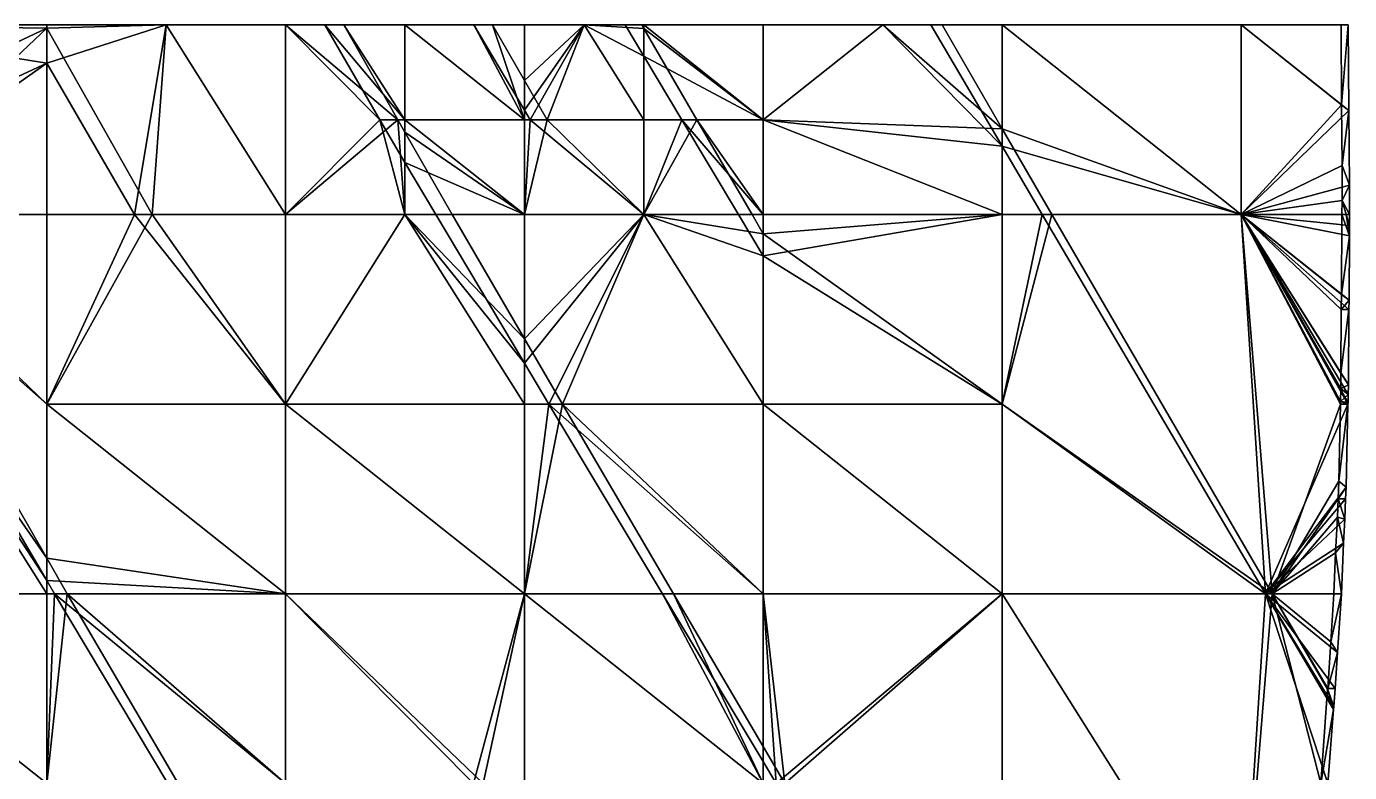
# Model space of a CAD drawing. Extents: x 376891 to 377036, y 6958800 to 6959083.
# Drawn here: x 376947.2 to 377035.8, y 6958857.1 to 6958907 of the extents above; entities that cross this region are included whole.
import ezdxf

# ---------------------------------------------------------------- set-up
doc = ezdxf.new("R2010")
doc.units = 0
doc.layers.add('FM2', color=7, linetype='CONTINUOUS')

msp = doc.modelspace()

# ---------------------------------------------------------------- linework, layer by layer
at = {"layer": 'FM2'}
for points in [[(376932.548, 6958907.119, 278.267), (376932.548, 6958899.356, 276.088), (376948.548, 6958906.91, 286.168)], [(376948.548, 6958906.91, 286.168), (376948.548, 6958907.119, 286.227), (376932.548, 6958907.119, 278.267)], [(376948.548, 6958904.568, 286.168), (376932.548, 6958897.131, 276.088), (376932.548, 6958907.119, 278.964)], [(376932.548, 6958907.119, 278.964), (376948.548, 6958907.119, 286.904), (376948.548, 6958904.568, 286.168)], [(376932.548, 6958899.356, 276.088), (376935.342, 6958894.42, 276.088), (376948.548, 6958906.91, 286.168)], [(376935.342, 6958894.42, 276.088), (376948.548, 6958894.42, 282.644), (376948.548, 6958906.91, 286.168)], [(376948.548, 6958906.91, 286.168), (376955.611, 6958894.42, 286.168), (376956.548, 6958907.119, 290.235)], [(376956.548, 6958907.119, 290.235), (376948.548, 6958907.119, 286.227), (376948.548, 6958906.91, 286.168)], [(376956.548, 6958907.119, 290.902), (376954.434, 6958894.42, 286.168), (376948.548, 6958904.568, 286.168)], [(376948.548, 6958904.568, 286.168), (376948.548, 6958907.119, 286.904), (376956.548, 6958907.119, 290.902)], [(376955.611, 6958894.42, 286.168), (376948.548, 6958906.91, 286.168), (376948.548, 6958894.42, 282.644)], [(376956.548, 6958907.119, 290.902), (376964.548, 6958894.42, 291.213), (376954.434, 6958894.42, 286.168)], [(376955.611, 6958894.42, 286.168), (376964.548, 6958894.42, 290.637), (376956.548, 6958907.119, 290.235)], [(376964.548, 6958894.42, 290.637), (376964.548, 6958907.119, 294.267), (376956.548, 6958907.119, 290.235)], [(376956.548, 6958907.119, 290.902), (376964.548, 6958907.119, 294.925), (376964.548, 6958894.42, 291.213)], [(376964.548, 6958907.119, 294.267), (376964.548, 6958894.42, 290.637), (376972.067, 6958900.77, 296.247)], [(376972.067, 6958900.77, 296.247), (376968.459, 6958907.119, 296.247), (376964.548, 6958907.119, 294.267)], [(376970.866, 6958900.77, 296.247), (376964.548, 6958894.42, 291.213), (376964.548, 6958907.119, 294.925)], [(376964.548, 6958907.119, 294.925), (376967.169, 6958907.119, 296.247), (376970.866, 6958900.77, 296.247)], [(376967.169, 6958907.119, 296.247), (376972.548, 6958907.119, 298.965), (376972.548, 6958900.77, 297.092)], [(376972.548, 6958900.77, 297.092), (376970.866, 6958900.77, 296.247), (376967.169, 6958907.119, 296.247)], [(376972.548, 6958900.77, 296.49), (376972.548, 6958907.119, 298.32), (376968.459, 6958907.119, 296.247)], [(376968.459, 6958907.119, 296.247), (376972.067, 6958900.77, 296.247), (376972.548, 6958900.77, 296.49)], [(376972.548, 6958907.119, 298.32), (376972.548, 6958900.77, 296.49), (376980.548, 6958900.77, 300.524)], [(376980.548, 6958900.77, 300.524), (376978.403, 6958907.119, 301.287), (376972.548, 6958907.119, 298.32)], [(376980.548, 6958900.77, 301.097), (376972.548, 6958900.77, 297.092), (376972.548, 6958907.119, 298.965)], [(376972.548, 6958907.119, 298.965), (376977.158, 6958907.119, 301.287), (376980.548, 6958900.77, 301.097)], [(376977.158, 6958907.119, 301.287), (376980.548, 6958901.408, 301.287), (376980.548, 6958900.77, 301.097)], [(376977.158, 6958907.119, 301.287), (376980.548, 6958907.119, 302.986), (376980.548, 6958901.408, 301.287)], [(376980.548, 6958900.77, 300.524), (376980.548, 6958903.39, 301.287), (376978.403, 6958907.119, 301.287)], [(376980.548, 6958903.39, 301.287), (376980.548, 6958907.119, 302.372), (376978.403, 6958907.119, 301.287)], [(376980.548, 6958903.39, 301.287), (376982.064, 6958900.77, 301.287), (376984.548, 6958907.119, 304.387)], [(376984.548, 6958907.119, 304.387), (376980.548, 6958907.119, 302.372), (376980.548, 6958903.39, 301.287)], [(376984.548, 6958907.119, 304.974), (376980.929, 6958900.77, 301.287), (376980.548, 6958901.408, 301.287)], [(376980.548, 6958901.408, 301.287), (376980.548, 6958907.119, 302.986), (376984.548, 6958907.119, 304.974)], [(376984.548, 6958907.119, 304.974), (376988.548, 6958900.77, 305.069), (376980.929, 6958900.77, 301.287)], [(376982.064, 6958900.77, 301.287), (376988.548, 6958900.77, 304.545), (376984.548, 6958907.119, 304.387)], [(376988.548, 6958906.888, 306.326), (376988.413, 6958907.119, 306.326), (376984.548, 6958907.119, 304.387)], [(376988.548, 6958900.77, 304.545), (376988.548, 6958906.888, 306.326), (376984.548, 6958907.119, 304.387)], [(376984.548, 6958907.119, 304.974), (376987.289, 6958907.119, 306.326), (376988.548, 6958905.019, 306.326)], [(376984.548, 6958907.119, 304.974), (376988.548, 6958905.019, 306.326), (376988.548, 6958900.77, 305.069)], [(376987.289, 6958907.119, 306.326), (376988.548, 6958907.119, 306.947), (376988.548, 6958905.019, 306.326)], [(376988.548, 6958906.888, 306.326), (376988.548, 6958907.119, 306.394), (376988.413, 6958907.119, 306.326)], [(376996.548, 6958900.77, 308.554), (376996.548, 6958907.119, 310.398), (376988.548, 6958907.119, 306.394)], [(376996.548, 6958900.77, 308.554), (376988.548, 6958907.119, 306.394), (376988.548, 6958906.888, 306.326)], [(376988.548, 6958907.119, 306.947), (376996.548, 6958907.119, 310.873), (376996.548, 6958900.77, 309.016)], [(376988.548, 6958905.019, 306.326), (376988.548, 6958907.119, 306.947), (376996.548, 6958900.77, 309.016)], [(376988.548, 6958906.888, 306.326), (376992.101, 6958900.77, 306.326), (376996.548, 6958900.77, 308.554)], [(376992.101, 6958900.77, 306.326), (376988.548, 6958906.888, 306.326), (376988.548, 6958900.77, 304.545)], [(377004.548, 6958907.119, 314.408), (376996.548, 6958907.119, 310.398), (376996.548, 6958900.77, 308.554)], [(377012.548, 6958900.16, 316.406), (377004.548, 6958907.119, 314.408), (376996.548, 6958900.77, 308.554)], [(376996.548, 6958900.77, 309.016), (376996.548, 6958907.119, 310.873), (377004.548, 6958907.119, 314.809)], [(376996.548, 6958900.77, 309.016), (377004.548, 6958907.119, 314.809), (377012.548, 6958898.996, 316.406)], [(377012.548, 6958900.16, 316.406), (377008.522, 6958907.119, 316.406), (377004.548, 6958907.119, 314.408)], [(377004.548, 6958907.119, 314.809), (377007.775, 6958907.119, 316.406), (377012.548, 6958898.996, 316.406)], [(377007.775, 6958907.119, 316.406), (377012.548, 6958907.119, 318.771), (377012.548, 6958898.996, 316.406)], [(377012.548, 6958900.16, 316.406), (377012.548, 6958907.119, 318.432), (377008.522, 6958907.119, 316.406)], [(377028.548, 6958894.42, 322.792), (377028.548, 6958907.119, 326.508), (377012.548, 6958907.119, 318.432)], [(377028.548, 6958894.42, 322.792), (377012.548, 6958907.119, 318.432), (377012.548, 6958900.16, 316.406)], [(377012.548, 6958907.119, 318.771), (377028.548, 6958907.119, 326.765), (377028.548, 6958894.42, 323.05)], [(377012.548, 6958898.996, 316.406), (377012.548, 6958907.119, 318.771), (377028.548, 6958894.42, 323.05)], [(377035.287, 6958901.771, 328.348), (377028.548, 6958907.119, 326.508), (377028.548, 6958894.42, 322.792)], [(377035.25, 6958907.119, 329.901), (377028.548, 6958907.119, 326.508), (377035.287, 6958901.771, 328.348)], [(377028.548, 6958894.42, 323.05), (377028.548, 6958907.119, 326.765), (377035.77, 6958901.387, 328.714)], [(377035.77, 6958901.387, 328.714), (377028.548, 6958907.119, 326.765), (377035.736, 6958907.119, 330.384)], [(377035.287, 6958901.771, 328.348), (377035.736, 6958907.119, 330.384), (377035.25, 6958907.119, 329.901)], [(377035.77, 6958901.387, 328.714), (377035.736, 6958907.119, 330.384), (377035.287, 6958901.771, 328.348)], [(376996.548, 6958900.77, 309.016), (376991.094, 6958900.77, 306.326), (376988.548, 6958905.019, 306.326)], [(376988.548, 6958900.77, 305.069), (376988.548, 6958905.019, 306.326), (376991.094, 6958900.77, 306.326)], [(376948.548, 6958904.568, 286.168), (376934.125, 6958894.42, 276.088), (376932.548, 6958897.131, 276.088)], [(376948.548, 6958904.568, 286.168), (376948.548, 6958894.42, 283.238), (376934.125, 6958894.42, 276.088)], [(376948.548, 6958894.42, 283.238), (376948.548, 6958904.568, 286.168), (376954.434, 6958894.42, 286.168)], [(376982.064, 6958900.77, 301.287), (376980.548, 6958903.39, 301.287), (376980.548, 6958900.77, 300.524)], [(377035.287, 6958901.771, 328.348), (377028.548, 6958894.42, 322.792), (377035.325, 6958897.704, 327.177)], [(377035.325, 6958897.704, 327.177), (377035.77, 6958901.387, 328.714), (377035.287, 6958901.771, 328.348)], [(376964.548, 6958894.42, 290.637), (376972.548, 6958894.42, 294.654), (376972.067, 6958900.77, 296.247)], [(376970.866, 6958900.77, 296.247), (376972.548, 6958894.42, 295.214), (376964.548, 6958894.42, 291.213)], [(376970.866, 6958900.77, 296.247), (376972.548, 6958900.77, 297.092), (376972.548, 6958897.914, 296.247)], [(376970.866, 6958900.77, 296.247), (376972.548, 6958897.914, 296.247), (376972.548, 6958894.42, 295.214)], [(376972.548, 6958899.93, 296.247), (376972.548, 6958900.77, 296.49), (376972.067, 6958900.77, 296.247)], [(376972.548, 6958894.42, 294.654), (376972.548, 6958899.93, 296.247), (376972.067, 6958900.77, 296.247)], [(376980.548, 6958894.42, 298.675), (376980.548, 6958900.77, 300.524), (376972.548, 6958900.77, 296.49)], [(376980.548, 6958894.42, 298.675), (376972.548, 6958900.77, 296.49), (376972.548, 6958899.93, 296.247)], [(376972.548, 6958900.77, 297.092), (376980.548, 6958900.77, 301.097), (376980.548, 6958894.42, 299.207)], [(376972.548, 6958897.914, 296.247), (376972.548, 6958900.77, 297.092), (376980.548, 6958894.42, 299.207)], [(376980.548, 6958900.77, 301.097), (376980.548, 6958901.408, 301.287), (376980.929, 6958900.77, 301.287)], [(376980.548, 6958894.42, 298.675), (376988.548, 6958894.42, 302.69), (376982.064, 6958900.77, 301.287)], [(376982.064, 6958900.77, 301.287), (376980.548, 6958900.77, 300.524), (376980.548, 6958894.42, 298.675)], [(376980.929, 6958900.77, 301.287), (376988.548, 6958894.42, 303.183), (376980.548, 6958894.42, 299.207)], [(376980.548, 6958894.42, 299.207), (376980.548, 6958900.77, 301.097), (376980.929, 6958900.77, 301.287)], [(376980.929, 6958900.77, 301.287), (376988.548, 6958900.77, 305.069), (376988.548, 6958894.42, 303.183)], [(376988.548, 6958894.42, 302.69), (376988.548, 6958900.77, 304.545), (376982.064, 6958900.77, 301.287)], [(376992.101, 6958900.77, 306.326), (376988.548, 6958900.77, 304.545), (376988.548, 6958894.42, 302.69)], [(376988.548, 6958894.42, 302.69), (376995.798, 6958894.42, 306.326), (376992.101, 6958900.77, 306.326)], [(376988.548, 6958894.42, 303.183), (376988.548, 6958900.77, 305.069), (376991.094, 6958900.77, 306.326)], [(376991.094, 6958900.77, 306.326), (376994.895, 6958894.42, 306.326), (376988.548, 6958894.42, 303.183)], [(376991.094, 6958900.77, 306.326), (376996.548, 6958900.77, 309.016), (376996.548, 6958894.42, 307.144)], [(376996.548, 6958894.42, 307.144), (376994.895, 6958894.42, 306.326), (376991.094, 6958900.77, 306.326)], [(376996.548, 6958894.42, 306.702), (376996.548, 6958900.77, 308.554), (376992.101, 6958900.77, 306.326)], [(376992.101, 6958900.77, 306.326), (376995.798, 6958894.42, 306.326), (376996.548, 6958894.42, 306.702)], [(377012.548, 6958894.42, 314.735), (377012.548, 6958900.16, 316.406), (376996.548, 6958900.77, 308.554)], [(376996.548, 6958900.77, 308.554), (376996.548, 6958894.42, 306.702), (377012.548, 6958894.42, 314.735)], [(376996.548, 6958900.77, 309.016), (377012.548, 6958898.996, 316.406), (377012.548, 6958894.42, 315.072)], [(377012.548, 6958894.42, 315.072), (376996.548, 6958894.42, 307.144), (376996.548, 6958900.77, 309.016)], [(377035.818, 6958896.381, 327.274), (377028.548, 6958894.42, 323.05), (377035.77, 6958901.387, 328.714)], [(377035.818, 6958896.381, 327.274), (377035.77, 6958901.387, 328.714), (377035.325, 6958897.704, 327.177)], [(376972.548, 6958899.93, 296.247), (376975.718, 6958894.42, 296.247), (376980.548, 6958894.42, 298.675)], [(376975.718, 6958894.42, 296.247), (376972.548, 6958899.93, 296.247), (376972.548, 6958894.42, 294.654)], [(377015.869, 6958894.42, 316.406), (377012.548, 6958900.16, 316.406), (377012.548, 6958894.42, 314.735)], [(377012.548, 6958900.16, 316.406), (377015.869, 6958894.42, 316.406), (377028.548, 6958894.42, 322.792)], [(377012.548, 6958894.42, 315.072), (377012.548, 6958898.996, 316.406), (377015.226, 6958894.42, 316.406)], [(377028.548, 6958894.42, 323.05), (377015.226, 6958894.42, 316.406), (377012.548, 6958898.996, 316.406)], [(376980.548, 6958894.42, 299.207), (376974.617, 6958894.42, 296.247), (376972.548, 6958897.914, 296.247)], [(376972.548, 6958894.42, 295.214), (376972.548, 6958897.914, 296.247), (376974.617, 6958894.42, 296.247)], [(377035.325, 6958897.704, 327.177), (377028.548, 6958894.42, 322.792), (377035.318, 6958895.352, 326.485)], [(377035.318, 6958895.352, 326.485), (377035.818, 6958896.381, 327.274), (377035.325, 6958897.704, 327.177)], [(377028.548, 6958894.42, 323.05), (377035.818, 6958896.381, 327.274), (377035.813, 6958894.42, 326.698)], [(377035.318, 6958895.352, 326.485), (377035.813, 6958894.42, 326.698), (377035.818, 6958896.381, 327.274)], [(377035.318, 6958895.352, 326.485), (377028.548, 6958894.42, 322.792), (377035.308, 6958894.42, 326.207)], [(377035.318, 6958895.352, 326.485), (377035.308, 6958894.42, 326.207), (377035.596, 6958894.42, 326.485)], [(377035.596, 6958894.42, 326.485), (377035.813, 6958894.42, 326.698), (377035.318, 6958895.352, 326.485)], [(376948.548, 6958871.397, 276.088), (376935.342, 6958894.42, 276.088), (376932.548, 6958894.42, 274.703)], [(376948.548, 6958869.022, 275.411), (376948.548, 6958871.397, 276.088), (376932.548, 6958894.42, 274.703)], [(376932.548, 6958894.42, 274.703), (376932.548, 6958869.022, 267.544), (376948.548, 6958869.022, 275.411)], [(376932.548, 6958894.42, 275.308), (376934.125, 6958894.42, 276.088), (376948.548, 6958869.907, 276.088)], [(376932.548, 6958894.42, 275.308), (376948.548, 6958869.907, 276.088), (376948.548, 6958869.022, 275.83)], [(376948.548, 6958869.022, 275.83), (376932.548, 6958869.022, 267.961), (376932.548, 6958894.42, 275.308)], [(376948.548, 6958881.721, 279.54), (376948.548, 6958869.907, 276.088), (376934.125, 6958894.42, 276.088)], [(376934.125, 6958894.42, 276.088), (376948.548, 6958894.42, 283.238), (376948.548, 6958881.721, 279.54)], [(376935.342, 6958894.42, 276.088), (376948.548, 6958871.397, 276.088), (376948.548, 6958881.721, 279.035)], [(376948.548, 6958881.721, 279.035), (376948.548, 6958894.42, 282.644), (376935.342, 6958894.42, 276.088)], [(376948.548, 6958881.721, 279.035), (376964.548, 6958881.721, 286.981), (376955.611, 6958894.42, 286.168)], [(376955.611, 6958894.42, 286.168), (376948.548, 6958894.42, 282.644), (376948.548, 6958881.721, 279.035)], [(376954.434, 6958894.42, 286.168), (376964.548, 6958881.721, 287.474), (376948.548, 6958881.721, 279.54)], [(376948.548, 6958881.721, 279.54), (376948.548, 6958894.42, 283.238), (376954.434, 6958894.42, 286.168)], [(376954.434, 6958894.42, 286.168), (376964.548, 6958894.42, 291.213), (376964.548, 6958881.721, 287.474)], [(376964.548, 6958881.721, 286.981), (376964.548, 6958894.42, 290.637), (376955.611, 6958894.42, 286.168)], [(376964.548, 6958881.721, 286.981), (376980.548, 6958881.721, 294.972), (376972.548, 6958894.42, 294.654)], [(376972.548, 6958894.42, 294.654), (376964.548, 6958894.42, 290.637), (376964.548, 6958881.721, 286.981)], [(376972.548, 6958894.42, 295.214), (376980.548, 6958881.721, 295.43), (376964.548, 6958881.721, 287.474)], [(376964.548, 6958881.721, 287.474), (376964.548, 6958894.42, 291.213), (376972.548, 6958894.42, 295.214)], [(376980.548, 6958886.096, 296.247), (376975.718, 6958894.42, 296.247), (376972.548, 6958894.42, 294.654)], [(376980.548, 6958881.721, 294.972), (376980.548, 6958886.096, 296.247), (376972.548, 6958894.42, 294.654)], [(376972.548, 6958894.42, 295.214), (376974.617, 6958894.42, 296.247), (376980.548, 6958884.469, 296.247)], [(376972.548, 6958894.42, 295.214), (376980.548, 6958884.469, 296.247), (376980.548, 6958881.721, 295.43)], [(376974.617, 6958894.42, 296.247), (376980.548, 6958894.42, 299.207), (376980.548, 6958884.469, 296.247)], [(376980.548, 6958886.096, 296.247), (376980.548, 6958894.42, 298.675), (376975.718, 6958894.42, 296.247)], [(376980.548, 6958886.096, 296.247), (376983.095, 6958881.721, 296.247), (376988.548, 6958894.42, 302.69)], [(376988.548, 6958894.42, 302.69), (376980.548, 6958894.42, 298.675), (376980.548, 6958886.096, 296.247)], [(376988.548, 6958894.42, 303.183), (376982.192, 6958881.721, 296.247), (376980.548, 6958884.469, 296.247)], [(376980.548, 6958884.469, 296.247), (376980.548, 6958894.42, 299.207), (376988.548, 6958894.42, 303.183)], [(376988.548, 6958894.42, 303.183), (376996.548, 6958881.721, 303.38), (376982.192, 6958881.721, 296.247)], [(376983.095, 6958881.721, 296.247), (376996.548, 6958881.721, 302.986), (376988.548, 6958894.42, 302.69)], [(376996.548, 6958893.136, 306.326), (376995.798, 6958894.42, 306.326), (376988.548, 6958894.42, 302.69)], [(376996.548, 6958881.721, 302.986), (376996.548, 6958893.136, 306.326), (376988.548, 6958894.42, 302.69)], [(376988.548, 6958894.42, 303.183), (376994.895, 6958894.42, 306.326), (376996.548, 6958891.658, 306.326)], [(376988.548, 6958894.42, 303.183), (376996.548, 6958891.658, 306.326), (376996.548, 6958881.721, 303.38)], [(376994.895, 6958894.42, 306.326), (376996.548, 6958894.42, 307.144), (376996.548, 6958891.658, 306.326)], [(376996.548, 6958893.136, 306.326), (376996.548, 6958894.42, 306.702), (376995.798, 6958894.42, 306.326)], [(377012.548, 6958894.42, 314.735), (376996.548, 6958894.42, 306.702), (376996.548, 6958893.136, 306.326)], [(377012.548, 6958881.721, 311.015), (377012.548, 6958894.42, 314.735), (376996.548, 6958893.136, 306.326)], [(376996.548, 6958891.658, 306.326), (376996.548, 6958894.42, 307.144), (377012.548, 6958894.42, 315.072)], [(376996.548, 6958891.658, 306.326), (377012.548, 6958894.42, 315.072), (377012.548, 6958881.721, 311.332)], [(377015.869, 6958894.42, 316.406), (377012.548, 6958894.42, 314.735), (377012.548, 6958881.721, 311.015)], [(377030.639, 6958869.022, 316.406), (377015.869, 6958894.42, 316.406), (377012.548, 6958881.721, 311.015)], [(377012.548, 6958881.721, 311.332), (377012.548, 6958894.42, 315.072), (377015.226, 6958894.42, 316.406)], [(377012.548, 6958881.721, 311.332), (377015.226, 6958894.42, 316.406), (377030.182, 6958869.022, 316.406)], [(377030.182, 6958869.022, 316.406), (377015.226, 6958894.42, 316.406), (377028.548, 6958894.42, 323.05)], [(377028.548, 6958894.42, 322.792), (377015.869, 6958894.42, 316.406), (377030.639, 6958869.022, 316.406)], [(377035.243, 6958883.793, 323.059), (377028.548, 6958894.42, 322.792), (377035.239, 6958882.76, 322.754)], [(377028.548, 6958894.42, 322.792), (377035.21, 6958881.893, 322.486), (377035.239, 6958882.76, 322.754)], [(377035.21, 6958881.893, 322.486), (377028.548, 6958894.42, 322.792), (377035.204, 6958881.721, 322.432)], [(377028.548, 6958894.42, 322.792), (377030.639, 6958869.022, 316.406), (377035.204, 6958881.721, 322.432)], [(377035.258, 6958888.071, 324.32), (377028.548, 6958894.42, 322.792), (377035.243, 6958883.793, 323.059)], [(377035.283, 6958889.074, 324.628), (377028.548, 6958894.42, 322.792), (377035.258, 6958888.071, 324.32)], [(377035.283, 6958889.074, 324.628), (377035.308, 6958894.42, 326.207), (377028.548, 6958894.42, 322.792)], [(377035.734, 6958882.367, 323.114), (377028.548, 6958894.42, 323.05), (377035.738, 6958883.007, 323.304)], [(377035.715, 6958881.828, 322.947), (377028.548, 6958894.42, 323.05), (377035.734, 6958882.367, 323.114)], [(377035.711, 6958881.721, 322.913), (377028.548, 6958894.42, 323.05), (377035.715, 6958881.828, 322.947)], [(377030.182, 6958869.022, 316.406), (377028.548, 6958894.42, 323.05), (377035.711, 6958881.721, 322.913)], [(377035.813, 6958893.696, 326.485), (377028.548, 6958894.42, 323.05), (377035.813, 6958894.42, 326.698)], [(377035.738, 6958883.007, 323.304), (377028.548, 6958894.42, 323.05), (377035.765, 6958888.071, 324.807)], [(377035.782, 6958888.679, 324.994), (377035.765, 6958888.071, 324.807), (377028.548, 6958894.42, 323.05)], [(377035.809, 6958892.994, 326.277), (377035.782, 6958888.679, 324.994), (377028.548, 6958894.42, 323.05)], [(377035.813, 6958893.696, 326.485), (377035.809, 6958892.994, 326.277), (377028.548, 6958894.42, 323.05)], [(377035.809, 6958892.994, 326.277), (377035.308, 6958894.42, 326.207), (377035.283, 6958889.074, 324.628)], [(377035.809, 6958892.994, 326.277), (377035.596, 6958894.42, 326.485), (377035.308, 6958894.42, 326.207)], [(377035.596, 6958894.42, 326.485), (377035.813, 6958893.696, 326.485), (377035.813, 6958894.42, 326.698)], [(377035.596, 6958894.42, 326.485), (377035.809, 6958892.994, 326.277), (377035.813, 6958893.696, 326.485)], [(376996.548, 6958893.136, 306.326), (376996.548, 6958881.721, 302.986), (377012.548, 6958881.721, 311.015)], [(377035.809, 6958892.994, 326.277), (377035.283, 6958889.074, 324.628), (377035.782, 6958888.679, 324.994)], [(377012.548, 6958881.721, 311.332), (376996.548, 6958881.721, 303.38), (376996.548, 6958891.658, 306.326)], [(377035.258, 6958888.071, 324.32), (377035.782, 6958888.679, 324.994), (377035.283, 6958889.074, 324.628)], [(377035.765, 6958888.071, 324.807), (377035.782, 6958888.679, 324.994), (377035.258, 6958888.071, 324.32)], [(377035.243, 6958883.793, 323.059), (377035.765, 6958888.071, 324.807), (377035.258, 6958888.071, 324.32)], [(377035.243, 6958883.793, 323.059), (377035.738, 6958883.007, 323.304), (377035.765, 6958888.071, 324.807)], [(376983.095, 6958881.721, 296.247), (376980.548, 6958886.096, 296.247), (376980.548, 6958881.721, 294.972)], [(376980.548, 6958881.721, 295.43), (376980.548, 6958884.469, 296.247), (376982.192, 6958881.721, 296.247)], [(377035.239, 6958882.76, 322.754), (377035.738, 6958883.007, 323.304), (377035.243, 6958883.793, 323.059)], [(377035.239, 6958882.76, 322.754), (377035.734, 6958882.367, 323.114), (377035.738, 6958883.007, 323.304)], [(377035.21, 6958881.893, 322.486), (377035.734, 6958882.367, 323.114), (377035.239, 6958882.76, 322.754)], [(377035.734, 6958882.367, 323.114), (377035.21, 6958881.893, 322.486), (377035.715, 6958881.828, 322.947)], [(376964.548, 6958869.022, 283.311), (376964.548, 6958881.721, 286.981), (376948.548, 6958881.721, 279.035)], [(376964.548, 6958869.022, 283.311), (376948.548, 6958881.721, 279.035), (376948.548, 6958871.397, 276.088)], [(376948.548, 6958881.721, 279.54), (376964.548, 6958881.721, 287.474), (376964.548, 6958869.022, 283.723)], [(376948.548, 6958869.907, 276.088), (376948.548, 6958881.721, 279.54), (376964.548, 6958869.022, 283.723)], [(376980.548, 6958869.022, 291.259), (376980.548, 6958881.721, 294.972), (376964.548, 6958881.721, 286.981)], [(376964.548, 6958881.721, 286.981), (376964.548, 6958869.022, 283.311), (376980.548, 6958869.022, 291.259)], [(376964.548, 6958881.721, 287.474), (376980.548, 6958881.721, 295.43), (376980.548, 6958869.022, 291.647)], [(376980.548, 6958869.022, 291.647), (376964.548, 6958869.022, 283.723), (376964.548, 6958881.721, 287.474)], [(376983.095, 6958881.721, 296.247), (376980.548, 6958881.721, 294.972), (376980.548, 6958869.022, 291.259)], [(376980.548, 6958869.022, 291.259), (376990.53, 6958869.022, 296.247), (376983.095, 6958881.721, 296.247)], [(376980.548, 6958869.022, 291.647), (376980.548, 6958881.721, 295.43), (376982.192, 6958881.721, 296.247)], [(376982.192, 6958881.721, 296.247), (376989.802, 6958869.022, 296.247), (376980.548, 6958869.022, 291.647)], [(376982.192, 6958881.721, 296.247), (376996.548, 6958881.721, 303.38), (376996.548, 6958869.022, 299.601)], [(376996.548, 6958869.022, 299.601), (376989.802, 6958869.022, 296.247), (376982.192, 6958881.721, 296.247)], [(376996.548, 6958869.022, 299.258), (376996.548, 6958881.721, 302.986), (376983.095, 6958881.721, 296.247)], [(376983.095, 6958881.721, 296.247), (376990.53, 6958869.022, 296.247), (376996.548, 6958869.022, 299.258)], [(377012.548, 6958869.022, 307.284), (377012.548, 6958881.721, 311.015), (376996.548, 6958881.721, 302.986)], [(376996.548, 6958881.721, 302.986), (376996.548, 6958869.022, 299.258), (377012.548, 6958869.022, 307.284)], [(376996.548, 6958881.721, 303.38), (377012.548, 6958881.721, 311.332), (377012.548, 6958869.022, 307.57)], [(377012.548, 6958869.022, 307.57), (376996.548, 6958869.022, 299.601), (376996.548, 6958881.721, 303.38)], [(377012.548, 6958881.721, 311.015), (377012.548, 6958869.022, 307.284), (377030.639, 6958869.022, 316.406)], [(377030.182, 6958869.022, 316.406), (377012.548, 6958869.022, 307.57), (377012.548, 6958881.721, 311.332)], [(377030.182, 6958869.022, 316.406), (377035.711, 6958881.721, 322.913), (377035.593, 6958876.159, 321.219)], [(377035.204, 6958881.721, 322.432), (377030.639, 6958869.022, 316.406), (377035.104, 6958876.563, 320.87)], [(377035.593, 6958876.159, 321.219), (377035.711, 6958881.721, 322.913), (377035.104, 6958876.563, 320.87)], [(377035.104, 6958876.563, 320.87), (377035.711, 6958881.721, 322.913), (377035.204, 6958881.721, 322.432)], [(377035.21, 6958881.893, 322.486), (377035.204, 6958881.721, 322.432), (377035.711, 6958881.721, 322.913)], [(377035.711, 6958881.721, 322.913), (377035.715, 6958881.828, 322.947), (377035.21, 6958881.893, 322.486)], [(377030.182, 6958869.022, 316.406), (377035.593, 6958876.159, 321.219), (377035.553, 6958875.371, 320.968)], [(377035.104, 6958876.563, 320.87), (377030.639, 6958869.022, 316.406), (377035.046, 6958875.371, 320.492)], [(377035.104, 6958876.563, 320.87), (377035.046, 6958875.371, 320.492), (377035.593, 6958876.159, 321.219)], [(377035.046, 6958875.371, 320.492), (377035.553, 6958875.371, 320.968), (377035.593, 6958876.159, 321.219)], [(377030.182, 6958869.022, 316.406), (377035.553, 6958875.371, 320.968), (377035.502, 6958874.023, 320.546)], [(377035.046, 6958875.371, 320.492), (377030.639, 6958869.022, 316.406), (377035.002, 6958874.163, 320.116)], [(377035.002, 6958874.163, 320.116), (377035.502, 6958874.023, 320.546), (377035.046, 6958875.371, 320.492)], [(377035.502, 6958874.023, 320.546), (377035.553, 6958875.371, 320.968), (377035.046, 6958875.371, 320.492)], [(377030.182, 6958869.022, 316.406), (377035.502, 6958874.023, 320.546), (377035.415, 6958872.404, 320.026)], [(377035.002, 6958874.163, 320.116), (377030.639, 6958869.022, 316.406), (377034.879, 6958871.775, 319.354)], [(377034.879, 6958871.775, 319.354), (377035.415, 6958872.404, 320.026), (377035.002, 6958874.163, 320.116)], [(377035.502, 6958874.023, 320.546), (377035.002, 6958874.163, 320.116), (377035.415, 6958872.404, 320.026)], [(377035.268, 6958869.022, 318.958), (377030.182, 6958869.022, 316.406), (377035.415, 6958872.404, 320.026)], [(377034.879, 6958871.775, 319.354), (377035.268, 6958869.022, 318.958), (377035.415, 6958872.404, 320.026)], [(376948.548, 6958871.397, 276.088), (376949.922, 6958869.022, 276.088), (376964.548, 6958869.022, 283.311)], [(376949.922, 6958869.022, 276.088), (376948.548, 6958871.397, 276.088), (376948.548, 6958869.022, 275.411)], [(377034.879, 6958871.775, 319.354), (377030.639, 6958869.022, 316.406), (377034.763, 6958869.022, 318.488)], [(377034.763, 6958869.022, 318.488), (377035.268, 6958869.022, 318.958), (377034.879, 6958871.775, 319.354)], [(376964.548, 6958869.022, 283.723), (376949.072, 6958869.022, 276.088), (376948.548, 6958869.907, 276.088)], [(376948.548, 6958869.022, 275.83), (376948.548, 6958869.907, 276.088), (376949.072, 6958869.022, 276.088)], [(376948.548, 6958856.323, 271.774), (376948.548, 6958869.022, 275.411), (376932.548, 6958869.022, 267.544)], [(376932.548, 6958869.022, 267.544), (376932.548, 6958856.323, 263.962), (376948.548, 6958856.323, 271.774)], [(376932.548, 6958869.022, 267.961), (376948.548, 6958869.022, 275.83), (376948.548, 6958856.323, 272.109)], [(376948.548, 6958856.323, 272.109), (376932.548, 6958856.323, 264.287), (376932.548, 6958869.022, 267.961)], [(376949.922, 6958869.022, 276.088), (376948.548, 6958869.022, 275.411), (376948.548, 6958856.323, 271.774)], [(376948.548, 6958856.323, 271.774), (376957.357, 6958856.323, 276.088), (376949.922, 6958869.022, 276.088)], [(376948.548, 6958856.323, 272.109), (376948.548, 6958869.022, 275.83), (376949.072, 6958869.022, 276.088)], [(376949.072, 6958869.022, 276.088), (376956.67, 6958856.323, 276.088), (376948.548, 6958856.323, 272.109)], [(376949.072, 6958869.022, 276.088), (376964.548, 6958869.022, 283.723), (376964.548, 6958856.323, 279.957)], [(376964.548, 6958856.323, 279.957), (376956.67, 6958856.323, 276.088), (376949.072, 6958869.022, 276.088)], [(376964.548, 6958856.323, 279.62), (376964.548, 6958869.022, 283.311), (376949.922, 6958869.022, 276.088)], [(376949.922, 6958869.022, 276.088), (376957.357, 6958856.323, 276.088), (376964.548, 6958856.323, 279.62)], [(376964.548, 6958869.022, 283.311), (376964.548, 6958856.323, 279.62), (376977.794, 6958856.323, 286.168)], [(376980.548, 6958869.022, 291.259), (376964.548, 6958869.022, 283.311), (376977.794, 6958856.323, 286.168)], [(376977.132, 6958856.323, 286.168), (376964.548, 6958856.323, 279.957), (376964.548, 6958869.022, 283.723)], [(376977.132, 6958856.323, 286.168), (376964.548, 6958869.022, 283.723), (376980.548, 6958869.022, 291.647)], [(376980.548, 6958869.022, 291.647), (376980.548, 6958856.323, 287.857), (376977.132, 6958856.323, 286.168)], [(376977.794, 6958856.323, 286.168), (376980.548, 6958856.323, 287.533), (376980.548, 6958869.022, 291.259)], [(376980.548, 6958869.022, 291.259), (376980.548, 6958856.323, 287.533), (376996.548, 6958856.323, 295.518)], [(376996.548, 6958856.323, 295.518), (376990.53, 6958869.022, 296.247), (376980.548, 6958869.022, 291.259)], [(376996.548, 6958856.323, 295.812), (376980.548, 6958856.323, 287.857), (376980.548, 6958869.022, 291.647)], [(376980.548, 6958869.022, 291.647), (376989.802, 6958869.022, 296.247), (376996.548, 6958856.323, 295.812)], [(376989.802, 6958869.022, 296.247), (376996.548, 6958857.779, 296.247), (376996.548, 6958856.323, 295.812)], [(376989.802, 6958869.022, 296.247), (376996.548, 6958869.022, 299.601), (376996.548, 6958857.779, 296.247)], [(376996.548, 6958856.323, 295.518), (376996.548, 6958858.797, 296.247), (376990.53, 6958869.022, 296.247)], [(376996.548, 6958858.797, 296.247), (376996.548, 6958869.022, 299.258), (376990.53, 6958869.022, 296.247)], [(376996.548, 6958869.022, 299.258), (376996.548, 6958858.797, 296.247), (376998, 6958856.323, 296.247)], [(377012.548, 6958869.022, 307.284), (376996.548, 6958869.022, 299.258), (376998, 6958856.323, 296.247)], [(376997.419, 6958856.323, 296.247), (376996.548, 6958857.779, 296.247), (376996.548, 6958869.022, 299.601)], [(376997.419, 6958856.323, 296.247), (376996.548, 6958869.022, 299.601), (377012.548, 6958869.022, 307.57)], [(376997.419, 6958856.323, 296.247), (377012.548, 6958869.022, 307.57), (377012.548, 6958843.623, 300.03)], [(377012.548, 6958843.623, 299.815), (377012.548, 6958869.022, 307.284), (376998, 6958856.323, 296.247)], [(377012.548, 6958869.022, 307.284), (377012.548, 6958843.623, 299.815), (377028.548, 6958843.623, 307.877)], [(377030.639, 6958869.022, 316.406), (377012.548, 6958869.022, 307.284), (377028.548, 6958843.623, 307.877)], [(377028.548, 6958843.623, 308.057), (377012.548, 6958843.623, 300.03), (377012.548, 6958869.022, 307.57)], [(377028.548, 6958843.623, 308.057), (377012.548, 6958869.022, 307.57), (377030.182, 6958869.022, 316.406)], [(377028.548, 6958843.623, 307.877), (377033.904, 6958856.323, 314.321), (377030.639, 6958869.022, 316.406)], [(377028.548, 6958843.623, 308.057), (377030.182, 6958869.022, 316.406), (377034.373, 6958856.323, 314.753)], [(377034.373, 6958856.323, 314.753), (377030.182, 6958869.022, 316.406), (377034.746, 6958861.265, 316.406)], [(377030.182, 6958869.022, 316.406), (377034.761, 6958861.468, 316.473), (377034.746, 6958861.265, 316.406)], [(377030.182, 6958869.022, 316.406), (377034.844, 6958862.672, 316.871), (377034.761, 6958861.468, 316.473)], [(377030.182, 6958869.022, 316.406), (377035.268, 6958869.022, 318.958), (377035.017, 6958865.09, 317.671)], [(377035.017, 6958865.09, 317.671), (377034.844, 6958862.672, 316.871), (377030.182, 6958869.022, 316.406)], [(377033.904, 6958856.323, 314.321), (377034.351, 6958862.641, 316.406), (377030.639, 6958869.022, 316.406)], [(377034.567, 6958865.8, 317.443), (377030.639, 6958869.022, 316.406), (377034.354, 6958862.672, 316.416)], [(377030.639, 6958869.022, 316.406), (377034.351, 6958862.641, 316.406), (377034.354, 6958862.672, 316.416)], [(377034.763, 6958869.022, 318.488), (377030.639, 6958869.022, 316.406), (377034.567, 6958865.8, 317.443)], [(377035.017, 6958865.09, 317.671), (377035.268, 6958869.022, 318.958), (377034.567, 6958865.8, 317.443)], [(377034.567, 6958865.8, 317.443), (377035.268, 6958869.022, 318.958), (377034.763, 6958869.022, 318.488)], [(377035.017, 6958865.09, 317.671), (377034.567, 6958865.8, 317.443), (377034.354, 6958862.672, 316.416)], [(377034.354, 6958862.672, 316.416), (377034.844, 6958862.672, 316.871), (377035.017, 6958865.09, 317.671)], [(377034.746, 6958861.265, 316.406), (377034.351, 6958862.641, 316.406), (377033.904, 6958856.323, 314.321)], [(377034.354, 6958862.672, 316.416), (377034.351, 6958862.641, 316.406), (377034.352, 6958862.646, 316.407)], [(377034.352, 6958862.646, 316.407), (377034.351, 6958862.641, 316.406), (377034.761, 6958861.468, 316.473)], [(377034.351, 6958862.641, 316.406), (377034.746, 6958861.265, 316.406), (377034.761, 6958861.468, 316.473)], [(377034.352, 6958862.646, 316.407), (377034.761, 6958861.468, 316.473), (377034.844, 6958862.672, 316.871)], [(377034.354, 6958862.672, 316.416), (377034.352, 6958862.646, 316.407), (377034.844, 6958862.672, 316.871)], [(377033.904, 6958856.323, 314.321), (377034.373, 6958856.323, 314.753), (377034.746, 6958861.265, 316.406)], [(376998, 6958856.323, 296.247), (376996.548, 6958858.797, 296.247), (376996.548, 6958856.323, 295.518)], [(376996.548, 6958856.323, 295.812), (376996.548, 6958857.779, 296.247), (376997.419, 6958856.323, 296.247)]]:
    msp.add_3dface(points, dxfattribs=at)

doc.saveas('drawing.dxf')
